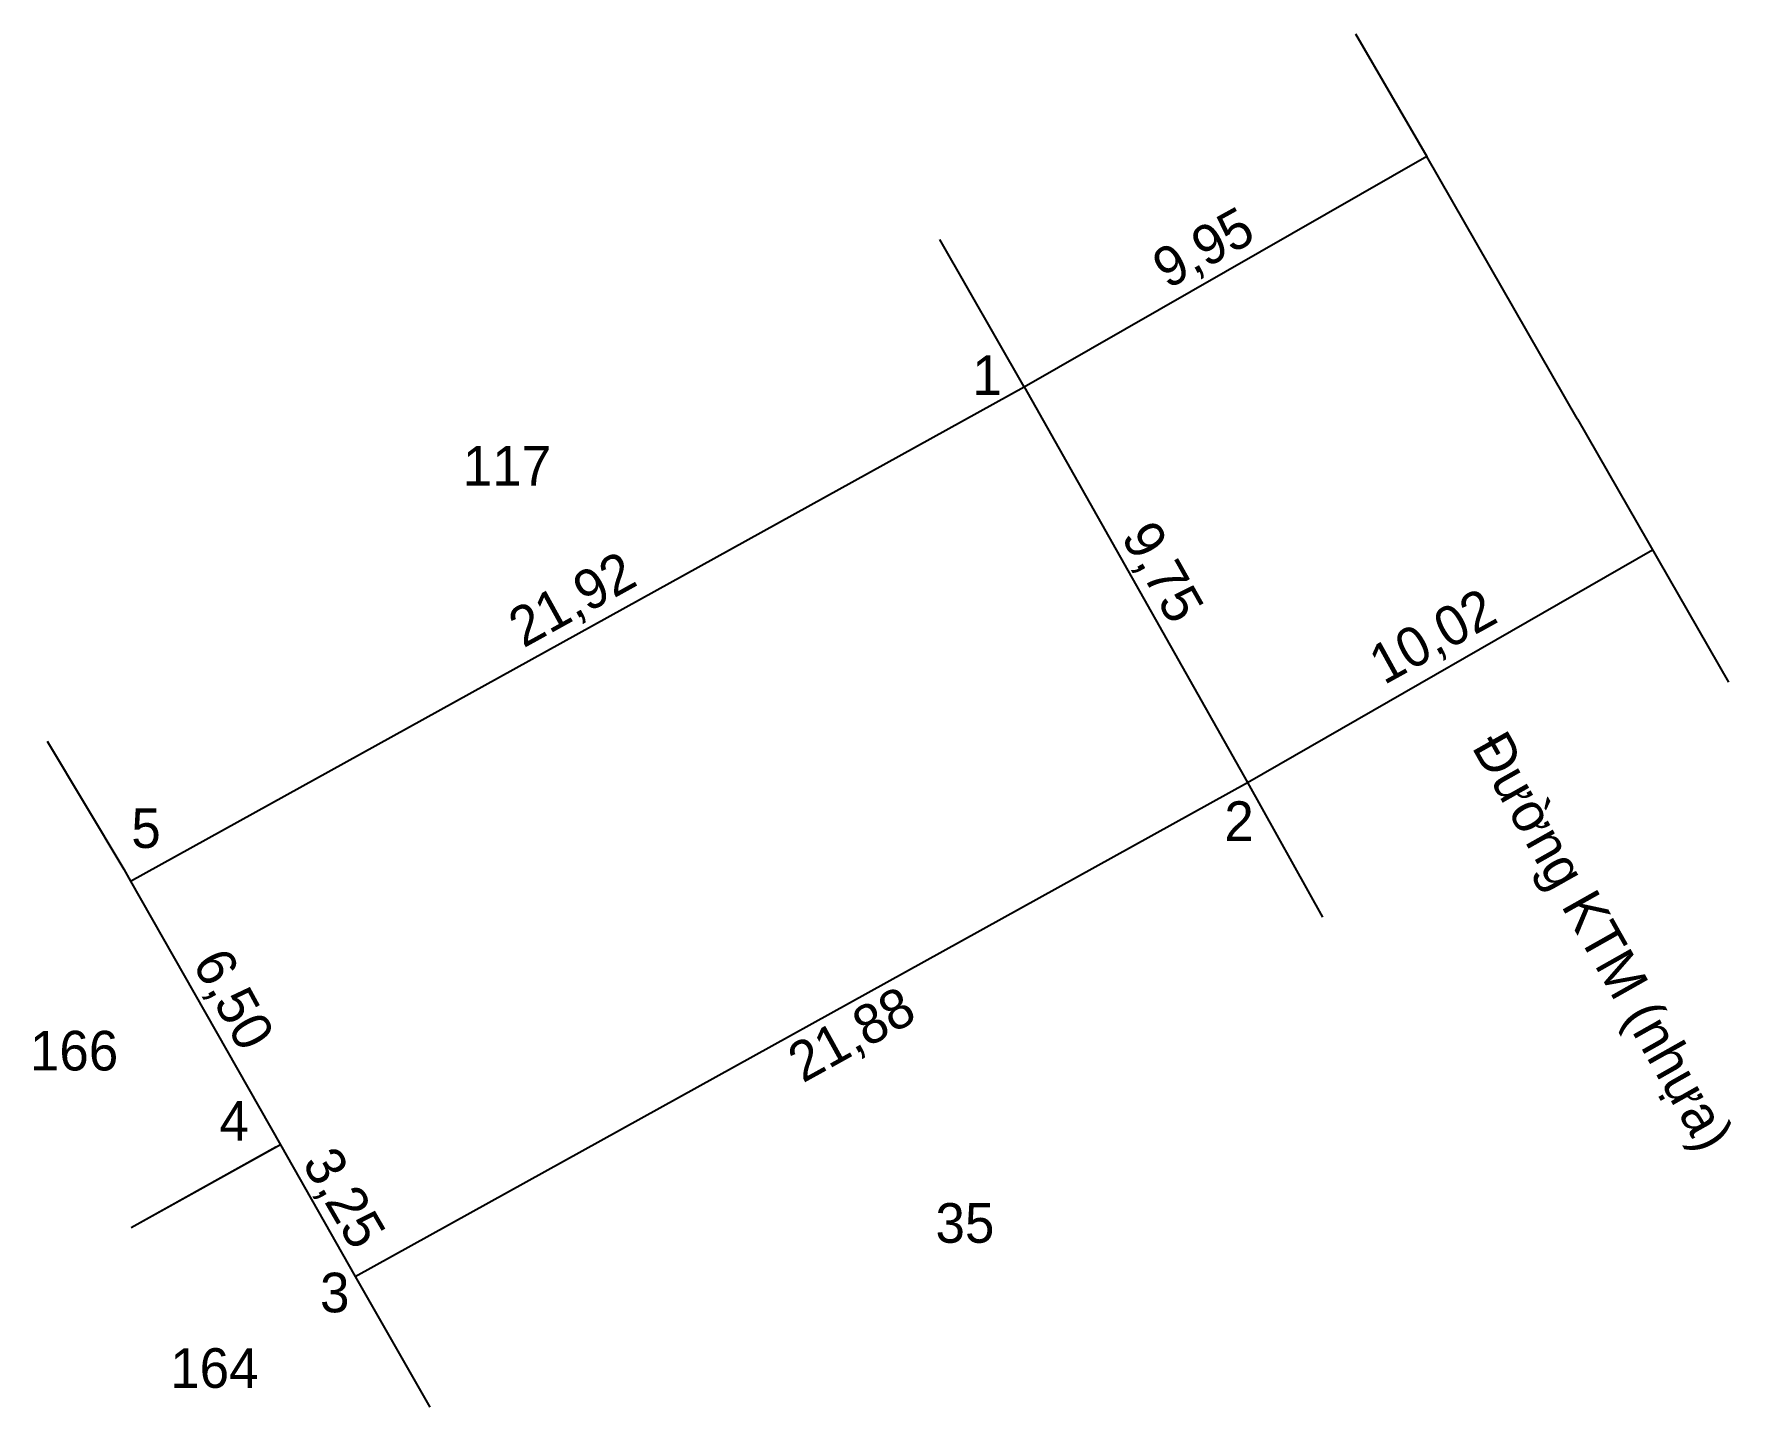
# Model space of a CAD drawing. Extents: x 536614 to 537120, y 1838210 to 1838315.
# Drawn here: x 536614.23 to 536650.64, y 1838243.76 to 1838273.21 of the extents above; entities that cross this region are included whole.
import ezdxf

# ---------------------------------------------------------------- set-up
doc = ezdxf.new("R2010")
doc.units = 0
doc.layers.add('Level 5', color=7, linetype='Continuous')

msp = doc.modelspace()

# ---------------------------------------------------------------- linework, layer by layer
at = {"layer": 'Level 5'}
for p, q in [((536642.581, 1838273.21), (536644.115, 1838270.585)), ((536635.475, 1838265.645), (536644.112, 1838270.591)), ((536647.345, 1838264.945), (536644.115, 1838270.585)), ((536635.475, 1838265.645), (536633.664, 1838268.804)), ((536616.301, 1838255.038), (536635.475, 1838265.645)), ((536635.475, 1838265.645), (536640.266, 1838257.153)), ((536647.345, 1838264.945), (536650.585, 1838259.305)), ((536640.266, 1838257.153), (536648.954, 1838262.144)), ((536614.515, 1838258.042), (536616.155, 1838255.295)), ((536614.515, 1838258.042), (536616.155, 1838255.295)), ((536621.124, 1838246.563), (536640.266, 1838257.153)), ((536640.266, 1838257.153), (536641.875, 1838254.265)), ((536616.155, 1838255.295), (536616.301, 1838255.038)), ((536616.301, 1838255.038), (536619.516, 1838249.386)), ((536619.516, 1838249.386), (536616.313, 1838247.605)), ((536619.516, 1838249.386), (536621.124, 1838246.563)), ((536619.419, 1838249.333), (536616.313, 1838247.605)), ((536621.124, 1838246.563), (536622.72, 1838243.761))]:
    msp.add_line(p, q, dxfattribs=at)

# ---------------------------------------------------------------- texts
for s, rotation, p in [('9,95', 28.95, (536638.55, 1838267.727)), ('9,75', 299.431, (536637.541, 1838262.427)), ('21,92', 28.95, (536624.732, 1838260.03)), ('10,02', 28.95, (536643.195, 1838259.239)), ('Đường KTM (nhựa)', 299.431, (536645.064, 1838257.919)), ('6,50', 298.5753, (536617.617, 1838253.28)), ('21,88', 28.95, (536630.726, 1838250.7)), ('3,25', 300.129, (536619.969, 1838248.994))]:
    msp.add_text(s, height=0.85, rotation=rotation, dxfattribs=at).set_placement(p)
for s, p in [('1', (536634.362, 1838265.465)), ('117', (536623.43, 1838263.524)), ('2', (536639.769, 1838255.902)), ('5', (536616.318, 1838255.752)), ('166', (536614.142, 1838250.979)), ('4', (536618.207, 1838249.473)), ('35', (536633.571, 1838247.284)), ('3', (536620.367, 1838245.792)), ('164', (536617.152, 1838244.172))]:
    msp.add_text(s, height=0.85, dxfattribs=at).set_placement(p)

doc.saveas('drawing.dxf')
